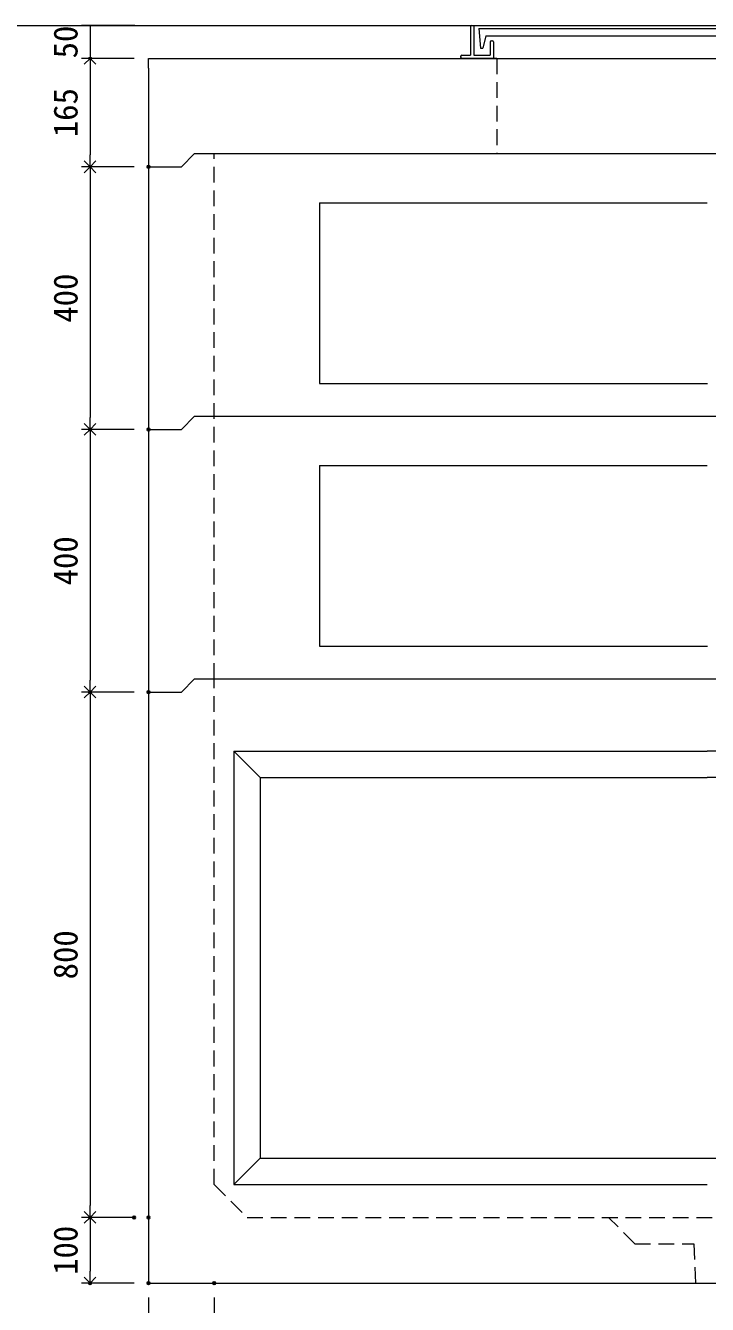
# Model space of a CAD drawing. Units: millimetres, scale not verified. Extents: x -6420 to 6420, y -3029 to 3030.
# Drawn here: x 2323 to 3361, y -1568 to 380 of the extents above; entities that cross this region are included whole.
import ezdxf
from ezdxf.enums import TextEntityAlignment as Align

# ---------------------------------------------------------------- set-up
doc = ezdxf.new("R2010")
doc.units = ezdxf.units.MM
doc.header["$LTSCALE"] = 20
doc.header["$PDMODE"] = 32
doc.header["$PDSIZE"] = 4
doc.linetypes.add('DASHED1', pattern=[1.8, 1.2, -0.6])
doc.linetypes.add('USER2', pattern=[50.8, 31.75, -6.35, 6.35, -6.35])
doc.layers.add('0-1_Defpoints', color=7, linetype='Continuous')
for name, color, linetype, lineweight in [('0-3_gaikei', 7, 'Continuous', 18), ('0-4_kakure', 7, 'DASHED1', 5), ('0-5_sunpou', 7, 'Continuous', 5), ('0-8_uchigawa', 6, 'Continuous', 18), ('0-A_futa', 3, 'Continuous', 18), ('0-B_GL', 4, 'Continuous', 18), ('1-2_uchigawa2', 6, 'USER2', 18)]:
    doc.layers.add(name, color=color, linetype=linetype, lineweight=lineweight)
doc.styles.add('ＭＳ ゴシック', font='')
doc.styles.get('ＭＳ ゴシック').set_extended_font_data('MS Gothic')

# ---------------------------------------------------------------- blocks, each defined once
blk = doc.blocks.new('_Open90')
at = {"layer": '0-5_sunpou'}
blk.add_line((0, 0), (-1, 0), dxfattribs=at)
blk.add_lwpolyline([(-0.5, 0.5), (0, 0), (-0.5, -0.5)], dxfattribs=at)
blk = doc.blocks.new('D71')
at = {"layer": '0-1_Defpoints'}
for p in [(5093.24, 2761.83), (5004.21, 2361.83), (5093.24, 2361.83)]:
    blk.add_point(p, dxfattribs=at)
at = {"layer": '0-5_sunpou'}
for p, q in [((5071.24, 2761.83), (4991.21, 2761.83)), ((5004.21, 2743.83), (5004.21, 2379.83)), ((5071.24, 2361.83), (4991.21, 2361.83))]:
    blk.add_line(p, q, dxfattribs=at)
at = {"layer": '0-5_sunpou', "xscale": 18, "yscale": 18}
for p, rotation in [((5004.21, 2761.83), 90), ((5004.21, 2361.83), 270)]:
    blk.add_blockref('_Open90', p, dxfattribs=dict(at, rotation=rotation))
at = {"layer": '0-5_sunpou', "style": 'ＭＳ ゴシック'}
blk.add_text('400', height=36.66, rotation=90, dxfattribs=at).set_placement((4996.21, 2524.33), align=Align.BOTTOM_LEFT)
blk = doc.blocks.new('D72')
at = {"layer": '0-1_Defpoints'}
for p in [(5093.24, 2361.83), (5004.21, 1961.83), (5093.24, 1961.83)]:
    blk.add_point(p, dxfattribs=at)
at = {"layer": '0-5_sunpou'}
for p, q in [((5071.24, 2361.83), (4991.21, 2361.83)), ((5004.21, 2343.83), (5004.21, 1979.83)), ((5071.24, 1961.83), (4991.21, 1961.83))]:
    blk.add_line(p, q, dxfattribs=at)
at = {"layer": '0-5_sunpou', "xscale": 18, "yscale": 18}
for p, rotation in [((5004.21, 2361.83), 90), ((5004.21, 1961.83), 270)]:
    blk.add_blockref('_Open90', p, dxfattribs=dict(at, rotation=rotation))
at = {"layer": '0-5_sunpou', "style": 'ＭＳ ゴシック'}
blk.add_text('400', height=36.66, rotation=90, dxfattribs=at).set_placement((4996.21, 2124.33), align=Align.BOTTOM_LEFT)
blk = doc.blocks.new('D45')
at = {"layer": '0-1_Defpoints'}
for p in [(5093.24, 1961.83), (5004.21, 1161.83), (5093.24, 1161.83)]:
    blk.add_point(p, dxfattribs=at)
at = {"layer": '0-5_sunpou'}
for p, q in [((5071.24, 1961.83), (4991.21, 1961.83)), ((5004.21, 1943.83), (5004.21, 1179.83)), ((5071.24, 1161.83), (4991.21, 1161.83))]:
    blk.add_line(p, q, dxfattribs=at)
at = {"layer": '0-5_sunpou', "xscale": 18, "yscale": 18}
for p, rotation in [((5004.21, 1961.83), 90), ((5004.21, 1161.83), 270)]:
    blk.add_blockref('_Open90', p, dxfattribs=dict(at, rotation=rotation))
at = {"layer": '0-5_sunpou', "style": 'ＭＳ ゴシック'}
blk.add_text('800', height=36.66, rotation=90, dxfattribs=at).set_placement((4996.21, 1524.33), align=Align.BOTTOM_LEFT)
blk = doc.blocks.new('D46')
at = {"layer": '0-1_Defpoints'}
for p in [(5071.24, 1161.83), (5004.21, 1061.83), (5093.24, 1061.83)]:
    blk.add_point(p, dxfattribs=at)
at = {"layer": '0-5_sunpou'}
for p, q in [((5049.24, 1161.83), (4991.21, 1161.83)), ((5004.21, 1143.83), (5004.21, 1079.83)), ((5071.24, 1061.83), (4991.21, 1061.83))]:
    blk.add_line(p, q, dxfattribs=at)
at = {"layer": '0-5_sunpou', "xscale": 18, "yscale": 18}
for p, rotation in [((5004.21, 1161.83), 90), ((5004.21, 1061.83), 270)]:
    blk.add_blockref('_Open90', p, dxfattribs=dict(at, rotation=rotation))
at = {"layer": '0-5_sunpou', "style": 'ＭＳ ゴシック'}
blk.add_text('100', height=36.66, rotation=90, dxfattribs=at).set_placement((4996.21, 1074.33), align=Align.BOTTOM_LEFT)
blk = doc.blocks.new('D47')
at = {"layer": '0-1_Defpoints'}
for p in [(5093.24, 1061.83), (5193.24, 1061.83), (5193.24, 944.12)]:
    blk.add_point(p, dxfattribs=at)
at = {"layer": '0-5_sunpou'}
for p, q in [((5093.24, 1039.83), (5093.24, 931.12)), ((5193.24, 1039.83), (5193.24, 931.12)), ((5111.24, 944.12), (5175.24, 944.12))]:
    blk.add_line(p, q, dxfattribs=at)
at = {"layer": '0-5_sunpou', "xscale": 18, "yscale": 18, "rotation": 180}
blk.add_blockref('_Open90', (5093.24, 944.12), dxfattribs=at)
at = {"layer": '0-5_sunpou', "xscale": 18, "yscale": 18}
blk.add_blockref('_Open90', (5193.24, 944.12), dxfattribs=at)
at = {"layer": '0-5_sunpou', "style": 'ＭＳ ゴシック'}
blk.add_text('100', height=36.66, dxfattribs=at).set_placement((5105.74, 952.12), align=Align.BOTTOM_LEFT)
blk = doc.blocks.new('D48')
at = {"layer": '0-1_Defpoints'}
for p in [(5193.24, 1061.83), (6693.24, 1061.83), (6693.24, 944.12)]:
    blk.add_point(p, dxfattribs=at)
at = {"layer": '0-5_sunpou'}
for p, q in [((5193.24, 1039.83), (5193.24, 931.12)), ((6693.24, 1039.83), (6693.24, 931.12)), ((5211.24, 944.12), (6675.24, 944.12))]:
    blk.add_line(p, q, dxfattribs=at)
at = {"layer": '0-5_sunpou', "xscale": 18, "yscale": 18, "rotation": 180}
blk.add_blockref('_Open90', (5193.24, 944.12), dxfattribs=at)
at = {"layer": '0-5_sunpou', "xscale": 18, "yscale": 18}
blk.add_blockref('_Open90', (6693.24, 944.12), dxfattribs=at)
at = {"layer": '0-5_sunpou', "style": 'ＭＳ ゴシック'}
blk.add_text('1500', height=36.66, dxfattribs=at).set_placement((5893.24, 952.12), align=Align.BOTTOM_LEFT)
blk = doc.blocks.new('_Open90_48')
at = {"layer": '0-5_sunpou'}
blk.add_line((0, 0), (-1, 0), dxfattribs=at)
blk.add_lwpolyline([(-0.5, 0.5), (0, 0), (-0.5, -0.5)], dxfattribs=at)
blk = doc.blocks.new('16 5')
at = {"layer": '0-5_sunpou'}
for p, q in [((75.03, 82.5), (-5, 82.5)), ((8, 64.5), (8, -64.5)), ((53.03, -82.5), (-5, -82.5))]:
    blk.add_line(p, q, dxfattribs=at)
at = {"layer": '0-5_sunpou', "xscale": 18, "yscale": 18}
for p, rotation in [((8, 82.5), 90), ((8, -82.5), 270)]:
    blk.add_blockref('_Open90_48', p, dxfattribs=dict(at, rotation=rotation))
at = {"layer": '0-5_sunpou', "style": 'ＭＳ ゴシック'}
blk.add_text('165', height=36.66, rotation=90, dxfattribs=at).set_placement((0, -37.5), align=Align.BOTTOM_LEFT)
blk = doc.blocks.new('5 0')
at = {"layer": '0-5_sunpou'}
for p, q in [((2.73, 37.5), (2.73, -12.5)), ((9.9, -12.5), (-10.27, -12.5))]:
    blk.add_line(p, q, dxfattribs=at)
blk.add_point((2.73, -12.5), dxfattribs=at)
at = {"layer": '0-5_sunpou', "style": 'ＭＳ ゴシック'}
blk.add_text('50', height=36.66, rotation=90, dxfattribs=at).set_placement((-5.27, -12.5), align=Align.BOTTOM_LEFT)

msp = doc.modelspace()

# ---------------------------------------------------------------- linework, layer by layer
at = {"layer": '0-3_gaikei'}
for p, q in [((2510, 329.6), (4210, 329.6)), ((2510, 329.6), (4210, 329.6)), ((2510, 329.6), (4210, 329.6)), ((2510, 329.6), (4210, 329.6)), ((2510, 314.6), (2510, 329.6)), ((2510, 329.6), (4210, 329.6)), ((2510, 329.6), (4210, 329.6)), ((2510, 329.6), (4210, 329.6)), ((2510, 329.6), (4210, 329.6)), ((2510, 329.6), (4210, 329.6)), ((2510, 329.6), (4210, 329.6)), ((2510, 329.6), (4210, 329.6)), ((2510, 314.6), (2510, -635.4)), ((2580, 184.6), (2560, 164.6)), ((2580, 184.6), (2560, 164.6)), ((2580, 184.6), (2560, 164.6)), ((2580, 184.6), (2560, 164.6)), ((2580, 184.6), (2560, 164.6)), ((2580, 184.6), (2560, 164.6)), ((2580, 184.6), (2560, 164.6)), ((2580, 184.6), (2560, 164.6)), ((2580, 184.6), (2560, 164.6)), ((2580, 184.6), (2560, 164.6)), ((2580, 184.6), (2560, 164.6)), ((2580, 184.6), (2560, 164.6)), ((2580, 184.6), (2560, 164.6)), ((2580, 184.6), (2560, 164.6)), ((2580, 184.6), (4140, 184.6)), ((2580, 184.6), (4140, 184.6)), ((2580, 184.6), (4140, 184.6)), ((2580, 184.6), (4140, 184.6)), ((2580, 184.6), (4140, 184.6)), ((2580, 184.6), (4140, 184.6)), ((2580, 184.6), (4140, 184.6)), ((2580, 184.6), (4140, 184.6)), ((2580, 184.6), (4140, 184.6)), ((2580, 184.6), (4140, 184.6)), ((2580, 184.6), (4140, 184.6)), ((2580, 184.6), (4140, 184.6)), ((2580, 184.6), (4140, 184.6)), ((2580, 184.6), (4140, 184.6)), ((2510, 164.6), (2560, 164.6)), ((2510, 164.6), (2560, 164.6)), ((2510, 164.6), (2560, 164.6)), ((2510, 164.6), (2560, 164.6)), ((2510, 164.6), (2560, 164.6)), ((2510, 164.6), (2560, 164.6)), ((2510, 164.6), (2560, 164.6)), ((2510, 164.6), (2560, 164.6)), ((2510, 164.6), (2560, 164.6)), ((2510, 164.6), (2560, 164.6)), ((2510, 164.6), (2560, 164.6)), ((2510, 164.6), (2560, 164.6)), ((2510, 164.6), (2560, 164.6)), ((2510, 164.6), (2560, 164.6)), ((2580, -215.4), (2560, -235.4)), ((2580, -215.4), (2560, -235.4)), ((2580, -215.4), (2560, -235.4)), ((2580, -215.4), (2560, -235.4)), ((2580, -215.4), (2560, -235.4)), ((2580, -215.4), (4140, -215.4)), ((2580, -215.4), (4140, -215.4)), ((2580, -215.4), (4140, -215.4)), ((2580, -215.4), (4140, -215.4)), ((2580, -215.4), (4140, -215.4)), ((2510, -235.4), (2560, -235.4)), ((2510, -235.4), (2560, -235.4)), ((2510, -235.4), (2560, -235.4)), ((2510, -235.4), (2560, -235.4)), ((2510, -235.4), (2560, -235.4)), ((2580, -615.4), (2560, -635.4)), ((2580, -615.4), (2560, -635.4)), ((2580, -615.4), (2560, -635.4)), ((2580, -615.4), (2560, -635.4)), ((2580, -615.4), (2560, -635.4)), ((2580, -615.4), (2560, -635.4)), ((2580, -615.4), (2560, -635.4)), ((2580, -615.4), (2560, -635.4)), ((2580, -615.4), (2560, -635.4)), ((2580, -615.4), (2560, -635.4)), ((2580, -615.4), (2560, -635.4)), ((2580, -615.4), (2560, -635.4)), ((2580, -615.4), (2560, -635.4)), ((2580, -615.4), (2560, -635.4)), ((2580, -615.4), (2560, -635.4)), ((2580, -615.4), (2560, -635.4)), ((2580, -615.4), (2560, -635.4)), ((2580, -615.4), (2560, -635.4)), ((2580, -615.4), (2560, -635.4)), ((2580, -615.4), (2560, -635.4)), ((2580, -615.4), (2560, -635.4)), ((2580, -615.4), (2560, -635.4)), ((2580, -615.4), (2560, -635.4)), ((2580, -615.4), (2560, -635.4)), ((2580, -615.4), (2560, -635.4)), ((2580, -615.4), (2560, -635.4)), ((2580, -615.4), (2560, -635.4)), ((2580, -615.4), (2560, -635.4)), ((2580, -615.4), (2560, -635.4)), ((2580, -615.4), (2560, -635.4)), ((2580, -615.4), (2560, -635.4)), ((2580, -615.4), (2560, -635.4)), ((2580, -615.4), (2560, -635.4)), ((2580, -615.4), (2560, -635.4)), ((2580, -615.4), (2560, -635.4)), ((2580, -615.4), (2560, -635.4)), ((2580, -615.4), (4140, -615.4)), ((2580, -615.4), (4140, -615.4)), ((2580, -615.4), (4140, -615.4)), ((2580, -615.4), (4140, -615.4)), ((2580, -615.4), (4140, -615.4)), ((2580, -615.4), (4140, -615.4)), ((2580, -615.4), (4140, -615.4)), ((2580, -615.4), (4140, -615.4)), ((2580, -615.4), (4140, -615.4)), ((2580, -615.4), (4140, -615.4)), ((2580, -615.4), (4140, -615.4)), ((2580, -615.4), (4140, -615.4)), ((2580, -615.4), (4140, -615.4)), ((2580, -615.4), (4140, -615.4)), ((2580, -615.4), (4140, -615.4)), ((2580, -615.4), (4140, -615.4)), ((2580, -615.4), (4140, -615.4)), ((2580, -615.4), (4140, -615.4)), ((2580, -615.4), (4140, -615.4)), ((2580, -615.4), (4140, -615.4)), ((2580, -615.4), (4140, -615.4)), ((2580, -615.4), (4140, -615.4)), ((2580, -615.4), (4140, -615.4)), ((2580, -615.4), (4140, -615.4)), ((2580, -615.4), (4140, -615.4)), ((2580, -615.4), (4140, -615.4)), ((2580, -615.4), (4140, -615.4)), ((2580, -615.4), (4140, -615.4)), ((2580, -615.4), (4140, -615.4)), ((2580, -615.4), (4140, -615.4)), ((2580, -615.4), (4140, -615.4)), ((2580, -615.4), (4140, -615.4)), ((2580, -615.4), (4140, -615.4)), ((2580, -615.4), (4140, -615.4)), ((2580, -615.4), (4140, -615.4)), ((2580, -615.4), (4140, -615.4)), ((2510, -635.4), (2560, -635.4)), ((2510, -635.4), (2560, -635.4)), ((2510, -635.4), (2560, -635.4)), ((2510, -635.4), (2560, -635.4)), ((2510, -635.4), (2560, -635.4)), ((2510, -635.4), (2560, -635.4)), ((2510, -635.4), (2560, -635.4)), ((2510, -635.4), (2560, -635.4)), ((2510, -635.4), (2560, -635.4)), ((2510, -635.4), (2560, -635.4)), ((2510, -635.4), (2560, -635.4)), ((2510, -635.4), (2560, -635.4)), ((2510, -635.4), (2560, -635.4)), ((2510, -635.4), (2560, -635.4)), ((2510, -635.4), (2560, -635.4)), ((2510, -635.4), (2560, -635.4)), ((2510, -635.4), (2560, -635.4)), ((2510, -635.4), (2560, -635.4)), ((2510, -635.4), (2560, -635.4)), ((2510, -635.4), (2560, -635.4)), ((2510, -635.4), (2560, -635.4)), ((2510, -635.4), (2560, -635.4)), ((2510, -635.4), (2560, -635.4)), ((2510, -635.4), (2510, -1535.4)), ((2510, -635.4), (2560, -635.4)), ((2510, -635.4), (2560, -635.4)), ((2510, -635.4), (2560, -635.4)), ((2510, -635.4), (2560, -635.4)), ((2510, -635.4), (2560, -635.4)), ((2510, -635.4), (2560, -635.4)), ((2510, -635.4), (2560, -635.4)), ((2510, -635.4), (2560, -635.4)), ((2510, -635.4), (2560, -635.4)), ((2510, -635.4), (2560, -635.4)), ((2510, -635.4), (2560, -635.4)), ((2510, -635.4), (2560, -635.4)), ((2510, -635.4), (2560, -635.4)), ((2510, -1535.4), (4210, -1535.4))]:
    msp.add_line(p, q, dxfattribs=at)
at = {"layer": '0-3_gaikei', "lineweight": 5}
msp.add_line((2510, 314.6), (2510, 329.6), dxfattribs=at)
msp.add_line((2510, 314.6), (2510, 329.6), dxfattribs=at)
at = {"layer": '0-4_kakure'}
for p, q in [((3040, 329.6), (3040, 184.6)), ((2610, -615.4), (2610, 184.6)), ((2610, -1385.4), (2610, -615.4)), ((2610, -1385.4), (2660, -1435.4)), ((2660, -1435.4), (4060, -1435.4)), ((3250, -1475.4), (3210, -1435.4)), ((3250, -1475.4), (3340, -1475.4)), ((3340, -1475.4), (3342.5, -1535.4))]:
    msp.add_line(p, q, dxfattribs=at)
at = {"layer": '0-5_sunpou'}
for p, q in [((2489, 379.6), (2407.97, 379.6)), ((2420.97, 379.6), (2488, 379.6))]:
    msp.add_line(p, q, dxfattribs=at)
at = {"layer": '0-8_uchigawa'}
for p, q in [((2640, -725.4), (3360, -725.4)), ((2640, -725.4), (2640, -1385.4)), ((2680, -765.4), (2640, -725.4)), ((4080, -725.4), (3360, -725.4)), ((2680, -765.4), (2680, -1345.4)), ((2680, -765.4), (3360, -765.4)), ((2680, -765.4), (3360, -765.4)), ((4040, -765.4), (3360, -765.4)), ((2680, -1345.4), (2640, -1385.4)), ((2680, -1345.4), (3360, -1345.4)), ((2640, -1385.4), (3360, -1385.4))]:
    msp.add_line(p, q, dxfattribs=at)
msp.add_lwpolyline([(3360, -1345.4), (4040, -1345.4), (4080, -1385.4)], dxfattribs=at)
at = {"layer": '0-A_futa'}
for p, q in [((3000, 377.6), (3000, 334.6)), ((3002, 379.6), (3005, 379.6)), ((3005, 379.6), (3005, 334.6)), ((3012.81, 375.1), (3667.14, 375.1)), ((3012.81, 375.1), (3015.3, 345.1)), ((3023.33, 364.1), (3019.01, 345.1)), ((3023.33, 364.1), (3656.67, 364.1)), ((3030, 354.6), (3030, 334.6)), ((3032, 356.6), (3033, 356.6)), ((3035, 354.6), (3035, 329.6)), ((2985, 332.6), (2985, 331.6)), ((2987, 334.6), (3000, 334.6)), ((3005, 334.6), (3030, 334.6)), ((3015.3, 345.1), (3019.01, 345.1)), ((3040, 329.6), (2987, 329.6))]:
    msp.add_line(p, q, dxfattribs=at)
for centre, start, end in [((3002, 377.6), 90, 180), ((3032, 354.6), 90, 180), ((3033, 354.6), 0, 90), ((2987, 332.6), 90, 180), ((2987, 331.6), 180, 270)]:
    msp.add_arc(centre, 2, start, end, dxfattribs=at)
at = {"layer": '0-B_GL'}
msp.add_line((-1740, 379.6), (6420, 379.6), dxfattribs=at)
at = {"layer": '1-2_uchigawa2'}
for p, q in [((2770, 109.6), (3360, 109.6)), ((2770, 109.6), (2770, -165.4)), ((2770, -165.4), (3360.53, -165.4)), ((2770, -290.4), (3360, -290.4)), ((2770, -290.4), (2770, -565.4)), ((2770, -565.4), (3360.53, -565.4))]:
    msp.add_line(p, q, dxfattribs=at)

# ---------------------------------------------------------------- block references
at = {"layer": '0-5_sunpou'}
for name, p in [('5 0', (2418.24, 342.1)), ('16 5', (2412.97, 247.1)), ('D71', (-2583.24, -2597.23)), ('D72', (-2583.24, -2597.23)), ('D45', (-2583.24, -2597.23)), ('D46', (-2583.24, -2597.23)), ('D47', (-2583.24, -2597.23)), ('D48', (-2583.24, -2597.23))]:
    msp.add_blockref(name, p, dxfattribs=at)

doc.saveas('drawing.dxf')
